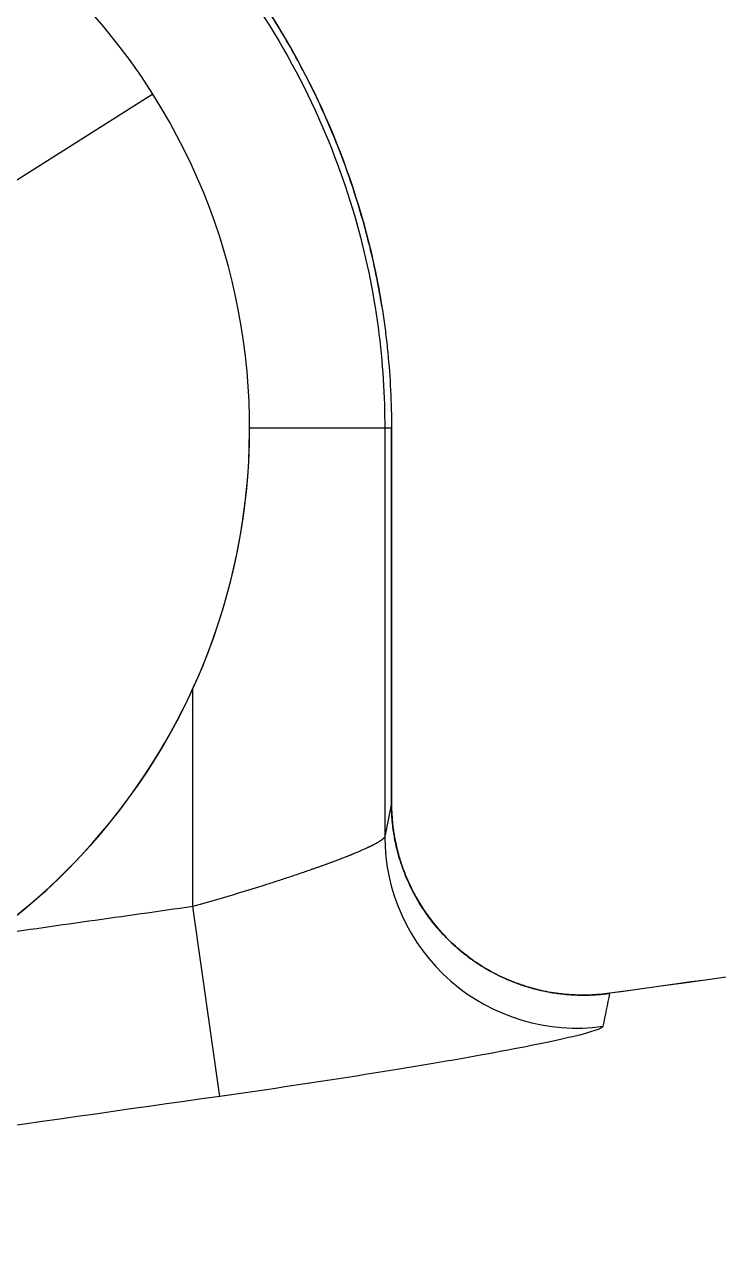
# Model space of a CAD drawing. Extents: x 8663 to 11443, y -20992 to -18942.
# Drawn here: x 9466.23 to 9469.84, y -19532.41 to -19525.97 of the extents above; entities that cross this region are included whole.
import ezdxf

# ---------------------------------------------------------------- set-up
doc = ezdxf.new("R2010")
doc.units = 0
doc.layers.add('1', color=7, linetype='CONTINUOUS')

msp = doc.modelspace()

# ---------------------------------------------------------------- linework, layer by layer
at = {"layer": '1', "color": 7, "linetype": 'CONTINUOUS'}
for p, q in [((9466.8958, -19526.3321), (9465.9329, -19526.9407)), ((9467.4, -19528.0737), (9467.4, -19528.0737)), ((9468.105, -19528.0737), (9467.4, -19528.0737)), ((9468.14, -19528.0737), (9468.105, -19528.0737)), ((9468.105, -19528.0737), (9468.105, -19530.2001)), ((9468.14, -19528.0737), (9468.14, -19530.0267)), ((9467.105, -19530.5658), (9467.105, -19529.4287)), ((9468.14, -19530.0267), (9468.105, -19530.2001)), ((9467.2446, -19531.555), (9467.105, -19530.5658))]:
    msp.add_line(p, q, dxfattribs=at)
for start, end in [(32.29229, 212.29229), (212.29229, 32.29229), (212.29229, 359.99916)]:
    msp.add_arc((9464.14, -19528.0737), 3.26, start, end, dxfattribs=at)
msp.add_ellipse((9469.105, -19530.2001), major_axis=(-0.9803, 0.1977), ratio=0.999027, start_param=0.199193, end_param=1.907636, dxfattribs=at)
for points, degree, knots in [([(9606.94, -19521.4987), (9599.5088, -19521.4987), (9584.6456, -19521.6643), (9554.6535, -19522.6676), (9516.7802, -19525.2202), (9485.8104, -19528.7361), (9469.9247, -19530.9278), (9469.2772, -19531.0178)], 3, [0, 0, 0, 0, 0.161487, 0.322974, 0.651639, 0.985799, 1, 1, 1, 1]), ([(9606.94, -19521.4987), (9572.4043, -19521.4987), (9537.9513, -19523.8808), (9503.4896, -19526.2635), (9469.2777, -19531.0177)], 2, [0, 0, 0, 0.5, 0.5, 1, 1, 1]), ([(9460.175, -19528.0737), (9460.175, -19527.7441), (9460.2151, -19527.3695), (9460.3928, -19526.7605), (9460.4718, -19526.5498), (9460.68, -19526.1227), (9460.8094, -19525.9062), (9461.1266, -19525.4833), (9461.3146, -19525.2769), (9461.7511, -19524.8959), (9461.9997, -19524.7215), (9462.5485, -19524.4288), (9462.8487, -19524.3108), (9463.4793, -19524.1506), (9463.8096, -19524.1087), (9464.4704, -19524.1087), (9464.8007, -19524.1506), (9465.4313, -19524.3108), (9465.7315, -19524.4288), (9466.2803, -19524.7215), (9466.5289, -19524.8959), (9466.9654, -19525.2769), (9467.1534, -19525.4833), (9467.4706, -19525.9062), (9467.5999, -19526.1227), (9467.8082, -19526.5498), (9467.8872, -19526.7605), (9468.0648, -19527.3695), (9468.105, -19527.7441), (9468.105, -19528.0737)], 3, [0, 0, 0, 0, 0.125, 0.125, 0.1875, 0.1875, 0.25, 0.25, 0.3125, 0.3125, 0.375, 0.375, 0.4375, 0.4375, 0.5, 0.5, 0.5625, 0.5625, 0.625, 0.625, 0.6875, 0.6875, 0.75, 0.75, 0.8125, 0.8125, 0.875, 0.875, 1, 1, 1, 1]), ([(9468.0898, -19527.4378), (9468.0164, -19526.9798), (9467.5313, -19525.8083), (9466.4062, -19524.683), (9464.9361, -19524.0738), (9463.3448, -19524.0736), (9461.8746, -19524.6824), (9460.7492, -19525.8075), (9460.2636, -19526.9796), (9460.1901, -19527.4377)], 2, [0, 0, 0, 0.082636, 0.221755, 0.360873, 0.499991, 0.63911, 0.778228, 0.917346, 1, 1, 1]), ([(9460.1909, -19527.4377), (9460.1986, -19527.3894), (9460.2073, -19527.3413), (9460.2679, -19527.0366), (9460.3443, -19526.7849), (9460.5447, -19526.3011), (9460.6687, -19526.0691), (9460.9596, -19525.6338), (9461.1264, -19525.4304), (9461.4967, -19525.0602), (9461.7, -19524.8933), (9462.1354, -19524.6024), (9462.3674, -19524.4784), (9462.8511, -19524.278), (9463.1029, -19524.2017), (9463.6164, -19524.0995), (9463.8782, -19524.0737), (9464.4018, -19524.0737), (9464.6636, -19524.0995), (9465.1771, -19524.2017), (9465.4288, -19524.278), (9465.9126, -19524.4784), (9466.1446, -19524.6024), (9466.5799, -19524.8933), (9466.7833, -19525.0602), (9467.1535, -19525.4304), (9467.3204, -19525.6338), (9467.6113, -19526.0691), (9467.7353, -19526.3011), (9467.9357, -19526.7849), (9468.0121, -19527.0366), (9468.0727, -19527.3413), (9468.0813, -19527.3894), (9468.0891, -19527.4377)], 3, [0, 0, 0, 0, 0.012993, 0.012993, 0.082565, 0.082565, 0.152138, 0.152138, 0.22171, 0.22171, 0.291283, 0.291283, 0.360855, 0.360855, 0.430428, 0.430428, 0.5, 0.5, 0.569572, 0.569572, 0.639145, 0.639145, 0.708717, 0.708717, 0.77829, 0.77829, 0.847862, 0.847862, 0.917435, 0.917435, 0.987007, 0.987007, 1, 1, 1, 1]), ([(9468.0227, -19527.1121), (9468.0372, -19527.1706), (9468.0505, -19527.2296), (9468.0752, -19527.3529), (9468.0922, -19527.4496), (9468.1055, -19527.5473), (9468.1137, -19527.6127), (9468.1173, -19527.6455), (9468.1336, -19527.8098), (9468.14, -19527.9416), (9468.14, -19528.0737)], 3, [0, 0, 0, 0, 0.187982, 0.187982, 0.390986, 0.492489, 0.492489, 0.593991, 0.593991, 1, 1, 1, 1]), ([(9468.14, -19530.0267), (9468.14, -19530.0987), (9468.1476, -19530.1693), (9468.1701, -19530.2733), (9468.1795, -19530.3076), (9468.1964, -19530.3587), (9468.2025, -19530.3756), (9468.2156, -19530.4089), (9468.2225, -19530.4253), (9468.2593, -19530.5062), (9468.2954, -19530.5673), (9468.3488, -19530.639), (9468.3599, -19530.6532), (9468.3828, -19530.6807), (9468.4182, -19530.721), (9468.4819, -19530.7827), (9468.5378, -19530.8265), (9468.5963, -19530.8674), (9468.627, -19530.8865), (9468.7207, -19530.938), (9468.7861, -19530.9654), (9468.8715, -19530.9908), (9468.8887, -19530.9955), (9468.9236, -19531.0038), (9468.9412, -19531.0076), (9468.9939, -19531.0173), (9469.0291, -19531.0218), (9469.135, -19531.0298), (9469.2059, -19531.0277), (9469.2772, -19531.0178)], 3, [0, 0, 0, 0, 0.125, 0.125, 0.1875, 0.1875, 0.21875, 0.21875, 0.25, 0.25, 0.375, 0.375, 0.40625, 0.40625, 0.4375, 0.5, 0.5625, 0.5625, 0.625, 0.625, 0.75, 0.75, 0.78125, 0.78125, 0.8125, 0.8125, 0.875, 0.875, 1, 1, 1, 1]), ([(9468.14, -19530.0273), (9468.14, -19530.032), (9468.14, -19530.0416), (9468.1404, -19530.0562), (9468.1409, -19530.0712), (9468.1417, -19530.0865), (9468.1428, -19530.1021), (9468.1441, -19530.1182), (9468.1457, -19530.1346), (9468.1477, -19530.1513), (9468.1499, -19530.1684), (9468.1526, -19530.1859), (9468.1556, -19530.2036), (9468.159, -19530.2218), (9468.1629, -19530.2402), (9468.1672, -19530.259), (9468.1719, -19530.2781), (9468.1771, -19530.2975), (9468.1829, -19530.3172), (9468.1892, -19530.3372), (9468.196, -19530.3574), (9468.2034, -19530.3779), (9468.2114, -19530.3986), (9468.2201, -19530.4195), (9468.2293, -19530.4406), (9468.2393, -19530.4619), (9468.2499, -19530.4833), (9468.2613, -19530.5048), (9468.2734, -19530.5264), (9468.2862, -19530.5481), (9468.2998, -19530.5698), (9468.3142, -19530.5914), (9468.3294, -19530.613), (9468.3453, -19530.6345), (9468.3621, -19530.6559), (9468.3798, -19530.6771), (9468.3982, -19530.6981), (9468.4175, -19530.7188), (9468.4376, -19530.7393), (9468.4586, -19530.7593), (9468.4804, -19530.779), (9468.503, -19530.7983), (9468.5264, -19530.817), (9468.5506, -19530.8353), (9468.5755, -19530.8529), (9468.6012, -19530.8699), (9468.6277, -19530.8862), (9468.6548, -19530.9019), (9468.6826, -19530.9167), (9468.7111, -19530.9308), (9468.7401, -19530.944), (9468.7697, -19530.9563), (9468.7998, -19530.9678), (9468.8304, -19530.9783), (9468.8613, -19530.9878), (9468.8927, -19530.9964), (9468.9243, -19531.0039), (9468.9563, -19531.0104), (9468.9884, -19531.0159), (9469.0206, -19531.0203), (9469.053, -19531.0236), (9469.0854, -19531.0259), (9469.1178, -19531.0272), (9469.1501, -19531.0274), (9469.1823, -19531.0265), (9469.2143, -19531.0246), (9469.2461, -19531.0218), (9469.2672, -19531.0191), (9469.2777, -19531.0177)], 3, [0, 0, 0, 0, 0.008329, 0.01687, 0.025624, 0.034595, 0.043786, 0.053198, 0.062835, 0.072699, 0.082793, 0.093118, 0.103677, 0.114472, 0.125506, 0.136779, 0.148295, 0.160054, 0.172059, 0.184309, 0.196807, 0.209554, 0.222548, 0.235792, 0.249285, 0.263027, 0.277017, 0.291254, 0.305738, 0.320465, 0.335435, 0.350644, 0.366091, 0.38177, 0.39768, 0.413814, 0.43017, 0.44674, 0.463521, 0.480504, 0.497685, 0.515054, 0.532606, 0.55033, 0.56822, 0.586264, 0.604455, 0.622782, 0.641234, 0.659801, 0.678471, 0.697233, 0.716075, 0.734986, 0.753953, 0.772964, 0.792006, 0.811067, 0.830134, 0.849195, 0.868237, 0.887249, 0.906217, 0.92513, 0.943976, 0.962744, 0.981422, 1, 1, 1, 1]), ([(9469.2425, -19531.1898), (9469.2402, -19531.2012), (9469.1865, -19531.2195), (9468.9804, -19531.2688), (9468.8346, -19531.2984), (9468.4606, -19531.3668), (9468.2457, -19531.4031), (9467.7598, -19531.4802), (9467.5071, -19531.5179), (9467.2446, -19531.555)], 3, [0, 0, 0, 0, 0.25, 0.25, 0.5, 0.5, 0.75, 0.75, 1, 1, 1, 1])]:
    msp.add_open_spline(points, degree=degree, knots=knots, dxfattribs=at)
for points, degree in [([(9468.14, -19528.0737), (9468.14, -19530.0273)], 1), ([(9468.14, -19530.0273), (9468.14, -19528.0737)], 1), ([(9469.2777, -19531.0177), (9469.0629, -19531.0476), (9468.6472, -19530.924), (9468.32, -19530.6394), (9468.14, -19530.2444), (9468.14, -19530.0273)], 2), ([(9467.105, -19530.5658), (9466.743, -19530.6168), (9466.381, -19530.6681), (9466.0191, -19530.7196)], 3), ([(9469.2772, -19531.0178), (9469.2656, -19531.0751), (9469.2541, -19531.1324), (9469.2425, -19531.1898)], 3), ([(9467.2446, -19531.555), (9465.2691, -19531.8337), (9463.2943, -19532.1184), (9461.3204, -19532.4089)], 3)]:
    msp.add_open_spline(points, degree=degree, dxfattribs=at)
msp.add_rational_spline([(9468.105, -19530.2001), (9468.1038, -19530.2116), (9468.0761, -19530.2302), (9467.9999, -19530.2668), (9467.9683, -19530.2805), (9467.8949, -19530.3103), (9467.8534, -19530.3262), (9467.7611, -19530.36), (9467.7097, -19530.378), (9467.6017, -19530.4146), (9467.5446, -19530.4332), (9467.3643, -19530.4904), (9467.2349, -19530.5291), (9467.105, -19530.5658)], [1.00000096072, 1.00000095476, 1.00000094491, 1.00000092585, 1.00000091869, 1.0000009033, 1.00000089514, 1.00000087794, 1.00000086883, 1.00000085048, 1.00000084118, 1.00000081291, 1.00000079409, 1.00000077655], degree=3, knots=[0, 0, 0, 0, 0.25, 0.25, 0.375, 0.375, 0.5, 0.5, 0.625, 0.625, 0.75, 0.75, 1, 1, 1, 1], dxfattribs=at)

doc.saveas('drawing.dxf')
